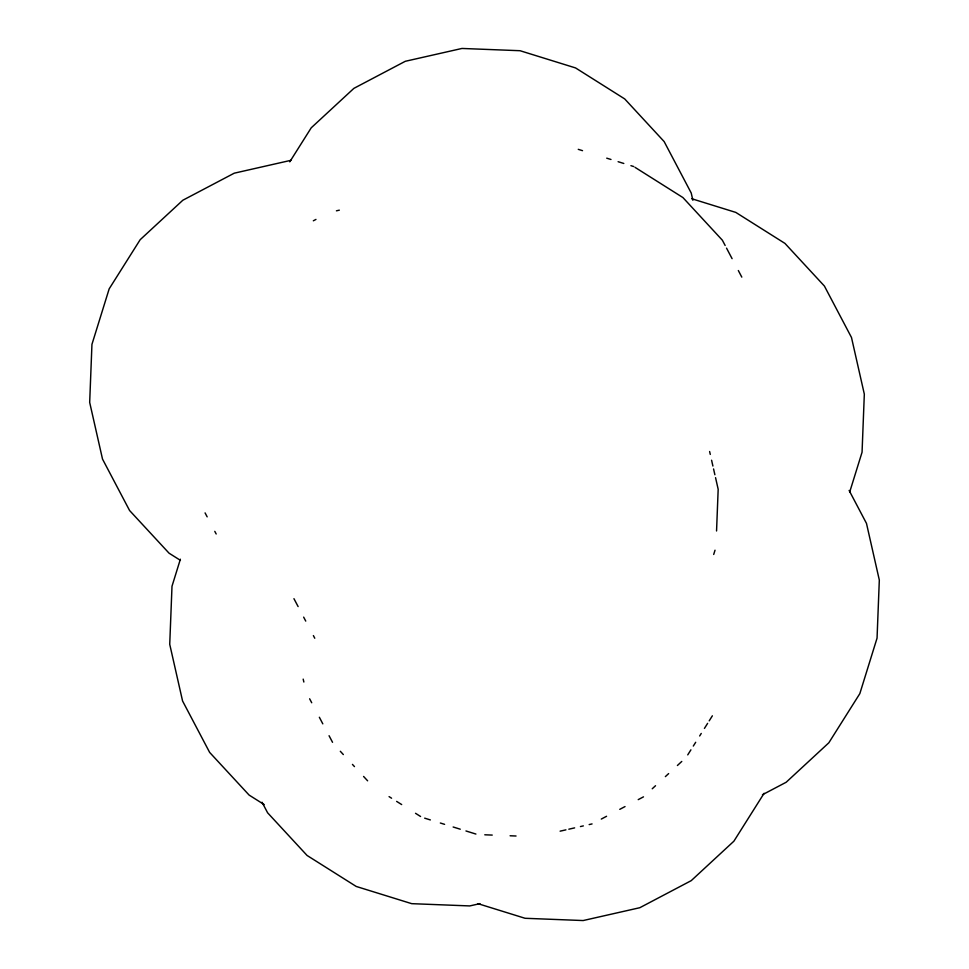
<?xml version="1.0" encoding="UTF-8"?>
<svg xmlns="http://www.w3.org/2000/svg" width="969" height="969" viewBox="0 0 969 969"><rect width="100%" height="100%" fill="white"/><g stroke="black" fill="none" stroke-linecap="round" stroke-linejoin="round"><path stroke-width="1.45" d="M716.551 530.976L718.174 489.284L715.546 477.656M180.379 559.21L171.998 586.257L169.732 644.312L182.572 700.987L209.643 752.404L249.094 795.064L264.222 804.609M713.705 554.462L715.025 550.198M849.692 492.07L862.059 452.22L864.324 394.153L851.485 337.478L824.413 286.061L784.951 243.401L735.798 212.405L691.684 198.718M289.767 161.847L311.231 127.811L353.891 88.361L405.308 61.289L461.983 48.45L520.05 50.715L575.55 67.927L624.702 98.923L664.153 141.583L691.224 193.013L692.871 200.268M687.736 754.875L690.921 749.836M693.307 746.057L695.694 742.278M699.666 735.968L701.253 733.448M704.427 728.409L707.612 723.371M709.199 720.851L712.372 715.812M764.093 793.296L733.896 841.189L691.236 880.639L639.819 907.711L583.144 920.55L525.077 918.285L478.117 903.714M652.246 788.766L655.529 785.726M665.364 776.617L668.646 773.589M677.404 765.498L681.776 761.44M313.338 220.799L315.967 219.418M601.301 819.071L606.57 816.286M619.76 809.345L625.029 806.571M638.22 799.631L643.489 796.857M762.446 794.737L786.174 782.249L828.834 742.787L859.83 693.634L877.054 638.135L879.319 580.068L866.48 523.393L849.123 490.435M290.918 160.333L234.244 173.185L182.826 200.244L140.166 239.706L109.17 288.859L91.946 344.358L89.681 402.426L102.52 459.1L129.592 510.518L169.054 553.178L180.391 560.324M336.425 210.83L339.332 210.164M560.106 831.172L565.92 829.852M568.827 829.198L574.629 827.877M580.443 826.557L583.35 825.903M589.164 824.583L592.071 823.929M479.958 903.629L469.783 905.93L411.716 903.665L356.217 886.453L307.064 855.457L267.614 812.797L262.054 802.247M484.779 834.793L492.228 835.084M510.094 835.775L516.041 836.005M578.263 149.335L582.526 150.667M606.727 158.165L610.991 159.485M618.113 161.702L623.806 163.47M630.916 165.675L633.762 166.559M424.676 818.163L430.369 819.931M440.338 823.02L444.601 824.34M453.141 826.993L460.263 829.198M465.956 830.966L475.912 834.055M635.022 167.346L682.915 197.555L722.365 240.215L725.151 245.484M389.066 796.615L391.585 798.214M396.624 801.387L401.675 804.561M415.531 813.306L420.57 816.492M340.313 751.278L343.341 754.56M352.45 764.408L354.472 766.6M363.581 776.448L367.626 780.82M726.532 248.125L732.092 258.662M738.33 270.533L741.806 277.122M293.946 598.672L298.113 606.582M303.66 617.132L305.744 621.093M313.387 635.591L314.768 638.232M309.632 698.794L311.715 702.755M319.346 717.254L322.81 723.855M329.06 735.713L332.537 742.302M205.077 512.892L207.16 516.852M214.791 531.351L216.184 533.992M709.611 451.506L710.277 454.413M711.585 460.227L712.905 466.041M713.559 468.935L714.88 474.749M303.188 679.124L303.854 682.031"/></g></svg>
